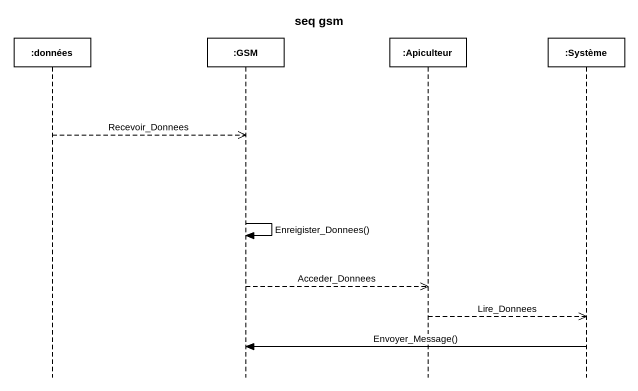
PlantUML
@startuml
title seq gsm
hide footbox
participant ":données" as données
participant ":GSM" as GSM
participant ":Apiculteur" as Apiculteur
participant ":Système" as Système

données -->> GSM : Recevoir_Donnees
GSM -> GSM : Enreigister_Donnees()
GSM -->> Apiculteur : Acceder_Donnees
Apiculteur -->> Système : Lire_Donnees
Système -> GSM : Envoyer_Message()
@enduml
